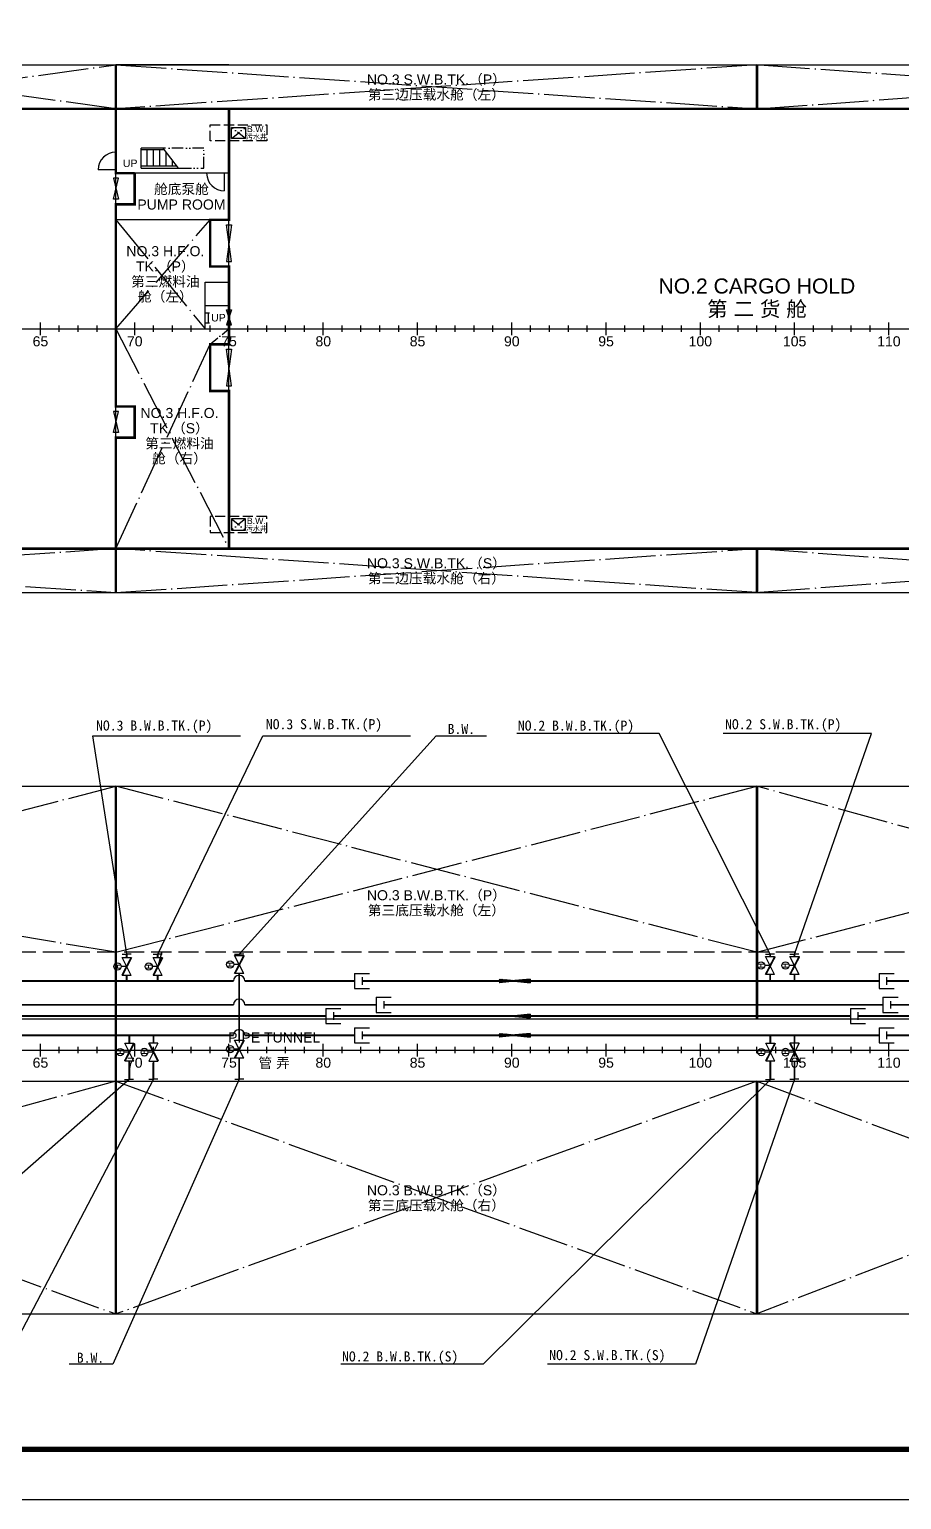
# Model space of a CAD drawing. Header units: millimetres. Extents: x 280824 to 534862, y -106960 to 12040.
# Drawn here: x 338353 to 373047, y -106860 to -48361 of the extents above; entities that cross this region are included whole.
import ezdxf
from ezdxf.enums import TextEntityAlignment as Align

# ---------------------------------------------------------------- set-up
doc = ezdxf.new("R2010")
doc.units = ezdxf.units.MM
doc.header["$LTSCALE"] = 200
for name, pattern in [('CENTER102', [3.1, 2, -0.5, 0.1, -0.5]), ('CENTER110', [12.2, 10, -1, 0.2, -1]), ('DASHED1', [5.4, 4, -1.4]), ('DASHED102', [2.75, 2, -0.75]), ('DASHED103', [4, 3, -1]), ('PHANTOM102', [3.7, 2, -0.5, 0.1, -0.5, 0.1, -0.5])]:
    doc.linetypes.add(name, pattern=pattern)
for name, color, linetype in [('01CONTINUOUS', 2, 'Continuous'), ('02DASHED', 1, 'DASHED103'), ('03CENTER', 3, 'CENTER110'), ('1', 2, 'DASHED1'), ('11TEXTE', 4, 'Continuous'), ('12TEXTC', 6, 'Continuous'), ('2', 4, 'Continuous'), ('G_DOOR_WINDOW', 3, 'Continuous'), ('G_STAIR_RAILING', 3, 'Continuous'), ('HULL', 7, 'Continuous'), ('MARKS', 130, 'Continuous')]:
    doc.layers.add(name, color=color, linetype=linetype)
doc.layers.add('AM_0', color=7, linetype='Continuous', lineweight=30)
doc.styles.add('HZ', font='romans.shx', dxfattribs={"width": 0.8, "height": 4, "bigfont": 'hzdx.shx'})
doc.styles.add('SWISS721LIGHTBT', font='swissl.ttf')

# ---------------------------------------------------------------- blocks, each defined once
blk = doc.blocks.new('FRAME')
for p, q in [((47100, -250), (47100, 250)), ((47850, -125), (47850, 125)), ((48600, -125), (48600, 125)), ((49350, -125), (49350, 125)), ((50100, -125), (50100, 125)), ((50850, -250), (50850, 250)), ((51600, -125), (51600, 125)), ((52350, -125), (52350, 125)), ((53100, -125), (53100, 125)), ((53850, -125), (53850, 125)), ((54600, -250), (54600, 250)), ((55350, -125), (55350, 125)), ((56100, -125), (56100, 125)), ((56850, -125), (56850, 125)), ((57600, -125), (57600, 125)), ((58350, -250), (58350, 250)), ((59100, -125), (59100, 125)), ((59850, -125), (59850, 125)), ((60600, -125), (60600, 125)), ((61350, -125), (61350, 125)), ((62100, -250), (62100, 250)), ((62850, -125), (62850, 125)), ((63600, -125), (63600, 125)), ((64350, -125), (64350, 125)), ((65100, -125), (65100, 125)), ((65850, -250), (65850, 250)), ((66600, -125), (66600, 125)), ((67350, -125), (67350, 125)), ((68100, -125), (68100, 125)), ((68850, -125), (68850, 125)), ((69600, -250), (69600, 250)), ((70350, -125), (70350, 125)), ((71100, -125), (71100, 125)), ((71850, -125), (71850, 125)), ((72600, -125), (72600, 125)), ((73350, -250), (73350, 250)), ((74100, -125), (74100, 125)), ((74850, -125), (74850, 125)), ((75600, -125), (75600, 125)), ((76350, -125), (76350, 125)), ((77100, -250), (77100, 250)), ((77850, -125), (77850, 125)), ((78600, -125), (78600, 125)), ((79350, -125), (79350, 125)), ((80100, -125), (80100, 125)), ((80850, -250), (80850, 250))]:
    blk.add_line(p, q)
at = {"layer": '11TEXTE', "style": 'SWISS721LIGHTBT'}
for s, p in [('65', (47100, -500)), ('70', (50850, -500)), ('75', (54600, -500)), ('80', (58350, -500)), ('85', (62100, -500)), ('90', (65850, -500)), ('95', (69600, -500)), ('100', (73350, -500)), ('105', (77100, -500)), ('110', (80850, -500))]:
    blk.add_text(s, height=400, dxfattribs=at).set_placement(p, align=Align.MIDDLE)
blk = doc.blocks.new('EXP_JOT')
for p, q in [((-2, 2), (-2, -2)), ((-2, 2), (2, 2)), ((0, 1), (0, -1)), ((-2, -2), (2, -2))]:
    blk.add_line(p, q)
blk = doc.blocks.new('bt')
for p, q in [((0, 0), (-1.44, 0)), ((-1.2, 2.4), (1.2, 2.4)), ((1.2, 2.4), (-1.2, -2.4)), ((1.2, -2.4), (-1.2, 2.4)), ((1.2, -2.4), (-1.2, -2.4))]:
    blk.add_line(p, q)
blk.add_lwpolyline([(-1.2, -2.4, 0.5, 0.5, 0), (1.29, 2.4, 0.5, 0.5, 0)], format="xyseb")
blk.add_circle((-2.4, 0), 0.96)
at = {"style": 'HZ', "width": 0.75}
blk.add_text('H', height=1.5, rotation=90, dxfattribs=at).set_placement((-1.66, -0.62))
blk = doc.blocks.new('*X37')
at = {"color": 0}
for p, q in [((252.18, 189.98), (252.2, 190.02)), ((252.39, 189.96), (252.44, 190.04)), ((252.61, 189.94), (252.69, 190.07)), ((252.83, 189.92), (252.93, 190.09)), ((253.05, 189.9), (253.18, 190.12)), ((253.27, 189.87), (253.42, 190.14)), ((253.49, 189.85), (253.67, 190.17)), ((253.7, 189.83), (253.91, 190.19)), ((253.92, 189.81), (254.16, 190.22)), ((254.14, 189.79), (254.4, 190.24)), ((254.36, 189.76), (254.65, 190.26)), ((254.58, 189.74), (254.89, 190.29)), ((254.8, 189.72), (255.14, 190.31)), ((255.01, 189.7), (255.38, 190.34)), ((255.23, 189.68), (255.63, 190.36)), ((255.45, 189.65), (255.87, 190.39)), ((255.67, 189.63), (256.12, 190.41)), ((255.89, 189.61), (256.36, 190.44)), ((256.11, 189.59), (256.61, 190.46)), ((256.32, 189.57), (256.85, 190.49)), ((256.54, 189.55), (257, 190.34)), ((256.76, 189.52), (257, 189.94)), ((256.98, 189.5), (257, 189.54))]:
    blk.add_line(p, q, dxfattribs=at)
blk = doc.blocks.new('SGLARW1')
for p, q in [((0, 0.5), (-5, 0)), ((-5, 0), (0, -0.5)), ((0, 0.5), (0, -0.5))]:
    blk.add_line(p, q)
blk.add_blockref('*X37', (-257, -190))
blk = doc.blocks.new('LADDER400')
for p, q in [((-180, 200), (0, 200)), ((-120, 200), (-120, -200)), ((-180, -200), (0, -200))]:
    blk.add_line(p, q)
blk = doc.blocks.new('LADDER2000')
for p, q in [((0, 400), (1246, 400)), ((0, 400), (0, -400)), ((1150, 325), (0, 325)), ((200, 325), (200, -325)), ((400, 325), (400, -325)), ((600, 325), (600, -325)), ((1196, 400), (704, -400)), ((800, 325), (800, -244)), ((1000, 325), (1000, 81)), ((750, -325), (0, -325)), ((754, -400), (0, -400))]:
    blk.add_line(p, q)
at = {"linetype": 'PHANTOM102'}
for p, q in [((1246, 400), (2000, 400)), ((2000, 400), (2000, -400)), ((2000, -400), (754, -400))]:
    blk.add_line(p, q, dxfattribs=at)
blk.add_lwpolyline([(-143, 0, 0, 0, 0), (360, 0, 150, 0, 0), (660, 0, 0, 0, 0)], format="xyseb")
blk = doc.blocks.new('DOOR_STEEL_1000')
at = {"color": 2}
blk.add_line((0, 0), (0, 1000), dxfattribs=at)
blk.add_arc((0, 0), 1000, 0, 90)

msp = doc.modelspace()

# ---------------------------------------------------------------- linework, layer by layer
for p, q in [((346292, -49774), (341792, -49771)), ((345342, -59342), (346292, -59342)), ((287492, -60271), (427442, -60271)), ((342039, -85154), (342222, -85154)), ((342398, -85154), (342216, -85154)), ((343279, -85154), (343462, -85154)), ((343638, -85154), (343455, -85154)), ((343625, -85063), (343465, -85647)), ((346517, -85153), (346700, -85153)), ((346876, -85153), (346693, -85153)), ((367639, -85154), (367821, -85154)), ((367998, -85154), (367815, -85154)), ((368607, -85154), (368790, -85154)), ((368966, -85154), (368783, -85154)), ((287492, -88975), (427442, -88975)), ((342136, -90149), (342318, -90149)), ((342495, -90149), (342312, -90149)), ((343107, -90137), (343290, -90137)), ((343466, -90137), (343283, -90137)), ((346520, -90137), (346703, -90137)), ((346879, -90137), (346697, -90137)), ((367639, -90149), (367821, -90149)), ((367998, -90149), (367815, -90149)), ((368607, -90136), (368790, -90136)), ((368966, -90136), (368783, -90136))]:
    msp.add_line(p, q)
for points in [[(334984, -49771), (341292, -49771), (341792, -49771), (345194, -49771), (346292, -49773), (380692, -49773)], [(334984, -70771), (341292, -70771), (341792, -70771), (345194, -70771), (346292, -70768), (380692, -70768)]]:
    msp.add_lwpolyline(points)
for points in [[(346942, -52701), (346392, -52701), (346392, -52261), (346942, -52261)], [(341892, -55119), (341692, -55119), (341892, -54281), (341692, -54281)], [(346192, -56138), (346392, -56138), (346192, -57595), (346392, -57595)], [(346192, -60115), (346392, -60115), (346192, -59515), (346392, -59515)], [(346192, -62547), (346392, -62547), (346192, -61090), (346392, -61090)], [(341892, -63566), (341692, -63566), (341892, -64404), (341692, -64404)], [(346942, -67841), (346392, -67841), (346392, -68281), (346942, -68281)]]:
    msp.add_lwpolyline(points, close=True)
for points in [[(340592, -54422, 0, 0, 0), (341092, -54422, 200, 0, 0), (341592, -54422, 0, 0, 0)], [(340592, -54960, 0, 0, 0), (341092, -54960, 200, 0, 0), (341592, -54960, 0, 0, 0)], [(347492, -56388, 0, 0, 0), (346992, -56388, 200, 0, 0), (346492, -56388, 0, 0, 0)], [(347492, -57345, 0, 0, 0), (346992, -57345, 200, 0, 0), (346492, -57345, 0, 0, 0)], [(347492, -61340, 0, 0, 0), (346992, -61340, 200, 0, 0), (346492, -61340, 0, 0, 0)], [(347492, -62297, 0, 0, 0), (346992, -62297, 200, 0, 0), (346492, -62297, 0, 0, 0)], [(340592, -63716, 0, 0, 0), (341092, -63716, 200, 0, 0), (341592, -63716, 0, 0, 0)], [(340592, -64254, 0, 0, 0), (341092, -64254, 200, 0, 0), (341592, -64254, 0, 0, 0)]]:
    msp.add_lwpolyline(points, format="xyseb")
for centre in [(346697, -86221), (346697, -87172), (346697, -88384)]:
    msp.add_arc(centre, 225, 0, 180)
at = {"layer": '01CONTINUOUS'}
for p, q in [((341792, -70771), (341792, -49771)), ((367292, -51521), (367292, -49771)), ((316292, -51521), (391292, -51521)), ((346292, -69021), (346292, -51521)), ((346292, -54081), (341792, -54081)), ((342542, -55319), (342542, -54081)), ((342542, -55319), (341792, -55319)), ((346292, -55938), (341792, -55938)), ((345542, -55938), (345542, -57795)), ((346292, -57795), (345542, -57795)), ((345342, -60271), (345342, -58414)), ((345342, -58414), (346292, -58414)), ((341792, -60271), (346292, -60271)), ((341792, -63366), (342542, -63366)), ((316292, -69021), (391292, -69021)), ((367292, -69021), (367292, -70771)), ((341792, -87737), (341792, -78475)), ((367292, -87737), (367292, -78478)), ((316272, -87737), (410042, -87737)), ((314042, -90213), (391292, -90211)), ((316292, -90213), (391292, -90213)), ((341792, -99475), (341792, -90213)), ((367292, -99471), (367292, -90213))]:
    msp.add_line(p, q, dxfattribs=at)
for points in [[(330692, -49771), (341292, -49771), (380692, -49771)], [(346292, -62747), (345542, -62747), (345542, -60890), (346292, -60890)], [(341792, -63366), (342542, -63366), (342542, -64604), (341792, -64604)], [(330692, -70771), (341292, -70771), (380692, -70771)], [(334984, -78475), (341292, -78475), (341792, -78475), (345194, -78475), (346292, -78477), (380692, -78477)], [(334984, -99475), (341292, -99475), (341792, -99475), (345194, -99475), (346292, -99472), (380692, -99472)]]:
    msp.add_lwpolyline(points, dxfattribs=at)
at = {"layer": '02DASHED', "color": 6, "linetype": 'DASHED102'}
for points in [[(347792, -52801), (345542, -52801), (345542, -52161), (347792, -52161), (347792, -52801)], [(347792, -67741), (345542, -67741), (345542, -68381), (347792, -68381), (347792, -67741)]]:
    msp.add_lwpolyline(points, dxfattribs=at)
at = {"layer": '03CENTER'}
for p, q in [((329042, -51521), (341792, -49771)), ((341792, -51521), (329042, -49771)), ((341792, -49771), (367292, -51521)), ((367292, -49771), (341792, -51521)), ((367292, -51521), (391292, -49771)), ((391292, -51521), (367292, -49771)), ((341792, -60271), (345542, -55938)), ((341792, -55938), (345342, -60271)), ((341792, -60271), (346292, -69021)), ((341792, -69021), (345542, -60890)), ((341792, -69021), (316292, -70771)), ((316292, -69021), (341792, -70771)), ((367292, -70771), (341792, -69021)), ((341792, -70771), (367292, -69021)), ((367292, -69021), (391292, -70771)), ((391292, -69021), (367292, -70771)), ((316292, -85063), (341792, -78475)), ((367292, -85084), (341792, -78475)), ((341792, -85084), (367292, -78478)), ((391292, -85083), (367292, -78478)), ((367292, -85084), (391292, -78792)), ((341792, -85084), (316292, -80824)), ((341792, -90213), (316292, -97126)), ((316292, -90213), (341792, -99475)), ((367292, -90213), (341792, -99475)), ((341792, -90213), (367292, -99471)), ((391292, -90213), (367292, -99471)), ((367292, -90213), (391292, -99158))]:
    msp.add_line(p, q, dxfattribs=at)
at = {"layer": '03CENTER', "linetype": 'CENTER102'}
for p, q in [((346392, -52701), (346942, -52261)), ((346942, -52701), (346392, -52261)), ((345542, -60890), (346292, -60271)), ((346942, -67841), (346392, -68281)), ((346392, -67841), (346942, -68281))]:
    msp.add_line(p, q, dxfattribs=at)
at = {"layer": '1'}
for points in [[(346700, -85153, 75, 75, 0), (346700, -85211, 75, 75, 0)], [(346697, -85931, 75, 75, 0), (346697, -87621, 75, 75, 0)]]:
    msp.add_lwpolyline(points, format="xyseb", dxfattribs=at)
at = {"layer": '1', "const_width": 75}
for points in [[(337299, -87172), (346472, -87172)], [(346922, -87172), (352148, -87172)], [(352448, -87172), (372306, -87172)], [(372606, -87172), (385472, -87172)], [(337299, -87621), (350144, -87621)], [(346697, -88577), (346697, -87621)], [(350444, -87621), (371011, -87621)], [(371311, -87621), (389380, -87621)], [(346697, -90137), (346697, -89297)]]:
    msp.add_lwpolyline(points, dxfattribs=at)
at = {"layer": '11TEXTE'}
for p, q in [((340872, -76475), (346755, -76475)), ((347637, -76475), (353513, -76475)), ((354532, -76475), (356539, -76475)), ((363400, -76373), (357737, -76373)), ((371845, -76373), (365951, -76373)), ((341676, -101475), (339934, -101475)), ((356405, -101475), (350742, -101475)), ((364850, -101475), (358956, -101475))]:
    msp.add_line(p, q, dxfattribs=at)
at = {"layer": '2'}
for points in [[(342222, -85154, 75, 75, 0), (342222, -85287, 75, 75, 0)], [(367818, -85154, 75, 75, 0), (367818, -85250, 75, 75, 0)], [(342324, -88693, 75, 75, 0), (342324, -88385, 75, 75, 0)], [(367827, -88693, 75, 75, 0), (367827, -88385, 75, 75, 0)]]:
    msp.add_lwpolyline(points, format="xyseb", dxfattribs=at)
at = {"layer": '2', "const_width": 75}
for points in [[(343455, -85154), (343456, -85287)], [(368783, -85154), (368787, -85250)], [(342219, -86007), (342219, -86221)], [(343458, -86007), (343458, -86221)], [(367818, -85970), (367818, -86221)], [(368787, -85970), (368787, -86221)], [(343287, -88699), (343287, -88384)], [(368787, -88699), (368787, -88384)], [(342324, -90149), (342324, -89415)], [(343283, -90137), (343287, -89419)], [(367827, -90149), (367827, -89415)], [(368787, -90136), (368787, -89419)]]:
    msp.add_lwpolyline(points, dxfattribs=at)
at = {"layer": '2', "color": 4, "linetype": 'Continuous', "const_width": 75}
for points in [[(337303, -86221), (346472, -86221)], [(346922, -86221), (351283, -86221)], [(351583, -86221), (372150, -86221)], [(372450, -86221), (385472, -86221)], [(337299, -88384), (346472, -88384)], [(346922, -88384), (351283, -88384)], [(351583, -88384), (372150, -88384)], [(372450, -88384), (385472, -88384)]]:
    msp.add_lwpolyline(points, dxfattribs=at)
at = {"layer": 'AM_0'}
msp.add_line((280924, -106860), (534762, -106860), dxfattribs=at)
at = {"layer": 'AM_0', "const_width": 200}
msp.add_lwpolyline([(285924, 9940), (285924, -104860), (532762, -104860), (532762, 9940), (285824, 9940)], dxfattribs=at)
at = {"layer": 'HULL', "color": 3, "linetype": 'DASHED1'}
msp.add_line((314042, -85063), (391299, -85061), dxfattribs=at)
at = {"layer": 'MARKS'}
for p, q in [((342222, -85154), (340872, -76475)), ((343455, -85154), (347637, -76475)), ((346700, -85153), (354532, -76475)), ((367821, -85154), (363400, -76373)), ((368790, -85154), (371845, -76373)), ((342324, -90149), (329395, -101475)), ((343283, -90137), (337352, -101475)), ((346703, -90137), (341676, -101475)), ((367827, -90149), (356405, -101475)), ((368790, -90136), (364850, -101475))]:
    msp.add_line(p, q, dxfattribs=at)
at = {"layer": 'MARKS', "const_width": 100}
for points in [[(341792, -49771), (341792, -54081), (342542, -54081)], [(367292, -49773), (367292, -51521)], [(391292, -51521), (316292, -51521)], [(346292, -51521), (346292, -55938), (345542, -55938), (345542, -57795), (346292, -57795), (346292, -60890), (345542, -60890), (345542, -62747), (346292, -62747), (346292, -69021)], [(342542, -54081), (342542, -55319), (341792, -55319), (341792, -63366), (342542, -63366), (342542, -64604), (341792, -64604), (341792, -70771)], [(391292, -69021), (316292, -69021)], [(367292, -69021), (367292, -70771)], [(341792, -99475), (341792, -78475)], [(367292, -78478), (367292, -87737)], [(367292, -90213), (367292, -99471)]]:
    msp.add_lwpolyline(points, dxfattribs=at)

# ---------------------------------------------------------------- block references
at = {"xscale": -1.25, "rotation": 180}
msp.add_blockref('LADDER2000', (342792, -53481), dxfattribs=at)
for p in [(291692, -60271), (291692, -88975)]:
    msp.add_blockref('FRAME', p)
at = {"yscale": 150, "zscale": 150}
for name, p, xscale in [('bt', (342219, -85647), 150), ('bt', (343458, -85647), 150), ('bt', (346697, -85571), 150), ('bt', (367818, -85610), 150), ('bt', (368787, -85610), 150), ('EXP_JOT', (351583, -86221), 150), ('EXP_JOT', (372450, -86221), 150), ('SGLARW1', (357058, -86221), -150), ('SGLARW1', (358269, -86221), 150), ('EXP_JOT', (352448, -87172), 150), ('EXP_JOT', (372606, -87172), 150), ('EXP_JOT', (350444, -87621), 150), ('SGLARW1', (358269, -87621), 150), ('EXP_JOT', (371311, -87621), 150), ('EXP_JOT', (351583, -88384), 150), ('SGLARW1', (357058, -88384), -150), ('SGLARW1', (358269, -88384), 150), ('EXP_JOT', (372450, -88384), 150), ('bt', (342324, -89053), 150), ('bt', (346697, -88937), 150), ('bt', (367827, -89053), 150)]:
    msp.add_blockref(name, p, dxfattribs=dict(at, xscale=xscale))
at = {"xscale": -150, "yscale": 150, "zscale": 150, "rotation": 180}
for p in [(343287, -89059), (368787, -89059)]:
    msp.add_blockref('bt', p, dxfattribs=at)
at = {"layer": 'G_DOOR_WINDOW', "yscale": 0.7000000000116415, "zscale": 0.7}
for p, xscale, rotation in [((341792, -53945), 0.7000000000116415, 90), ((346103, -54081), 0.6999999999534339, 180)]:
    msp.add_blockref('DOOR_STEEL_1000', p, dxfattribs=dict(at, xscale=xscale, rotation=rotation))
at = {"layer": 'G_STAIR_RAILING', "xscale": -1}
msp.add_blockref('LADDER400', (345342, -59845), dxfattribs=at)

# ---------------------------------------------------------------- texts
at = {"layer": '11TEXTE', "style": 'SWISS721LIGHTBT'}
for s, height, p in [('NO.3 S.W.B.TK.（P）', 400, (354542, -50346)), ('B.W.', 250, (347384, -52322)), ('UP', 300, (342360, -53690)), ('PUMP ROOM', 400, (344401, -55328)), ('NO.3 H.F.O.', 400, (343761, -57184)), ('TK.（P）', 400, (343761, -57784)), ('NO.2 CARGO HOLD', 600, (367292, -58571)), ('UP', 300, (345871, -59833)), ('NO.3 H.F.O.', 400, (344323, -63623)), ('TK.（S）', 400, (344323, -64223)), ('B.W.', 250, (347380, -67916)), ('NO.3 S.W.B.TK.（S）', 400, (354542, -69596)), ('NO.3 B.W.B.TK.（P）', 400, (354542, -82804)), ('PIPE TUNNEL', 400, (348089, -88475)), ('NO.3 B.W.B.TK.（S）', 400, (354542, -94545))]:
    msp.add_text(s, height=height, dxfattribs=at).set_placement(p, align=Align.MIDDLE)
at = {"layer": '11TEXTE'}
for s, p in [('NO.3 B.W.B.TK.(P)', (341005, -76379)), ('NO.3 S.W.B.TK.(P)', (347759, -76326)), ('B.W.', (354989, -76514)), ('NO.2 B.W.B.TK.(P)', (357784, -76382)), ('NO.2 S.W.B.TK.(P)', (366025, -76327)), ('B.W.', (340239, -101535)), ('NO.2 B.W.B.TK.(S)', (350789, -101484)), ('NO.2 S.W.B.TK.(S)', (359030, -101430))]:
    msp.add_text(s, height=400, dxfattribs=at).set_placement(p, align=Align.BOTTOM_LEFT)
at = {"layer": '12TEXTC', "style": 'SWISS721LIGHTBT'}
for s, height, p in [('第三边压载水舱（左）', 400, (354542, -50946)), ('污水井', 200, (347384, -52626)), ('舱底泵舱', 400, (344401, -54704)), ('第三燃料油', 400, (343761, -58384)), ('舱（左）', 400, (343761, -58984)), ('第 二 货 舱', 600, (367292, -59471)), ('第三燃料油', 400, (344323, -64823)), ('舱（右）', 400, (344323, -65423)), ('污水井', 200, (347380, -68215)), ('第三边压载水舱（右）', 400, (354542, -70196)), ('第三底压载水舱（左）', 400, (354542, -83404)), ('管 弄', 400, (348089, -89475)), ('第三底压载水舱（右）', 400, (354542, -95145))]:
    msp.add_text(s, height=height, dxfattribs=at).set_placement(p, align=Align.MIDDLE)

doc.saveas('drawing.dxf')
